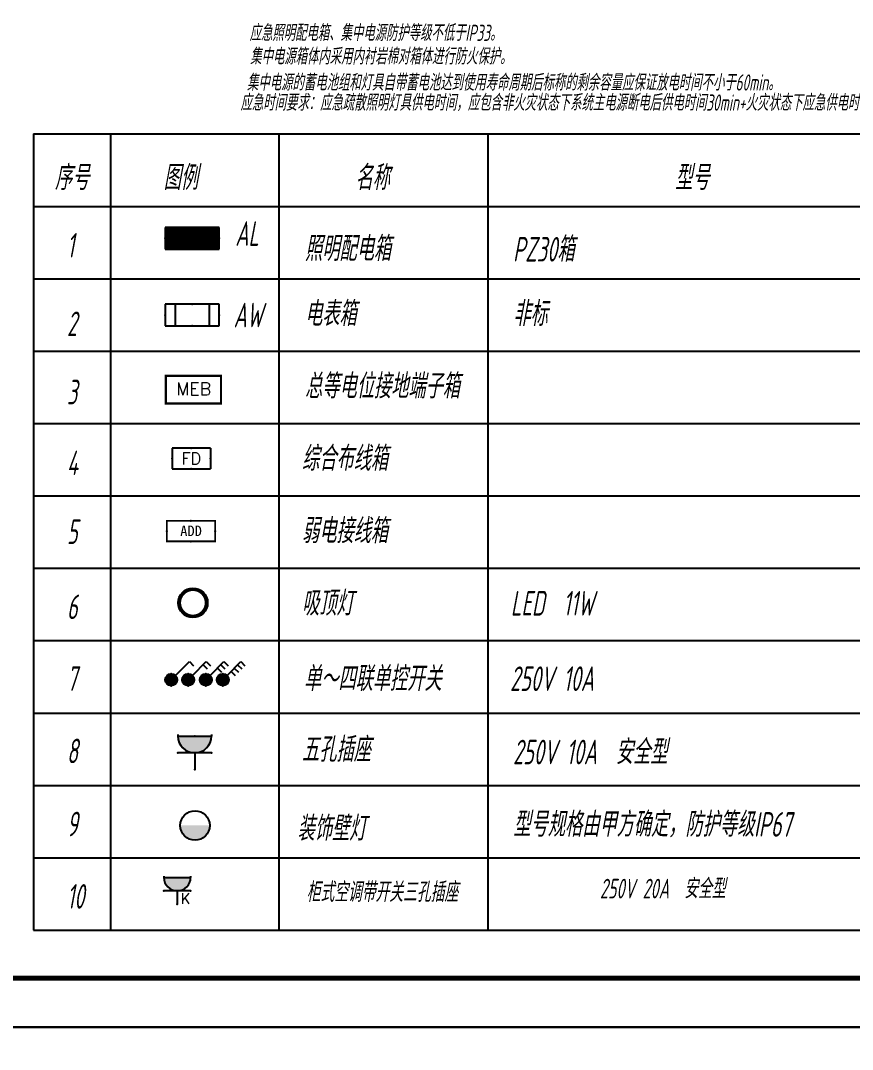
# Model space of a CAD drawing. Extents: x -24105 to 1725648, y 165513 to 982828.
# Drawn here: x 61699 to 78617, y 378152 to 399085 of the extents above; entities that cross this region are included whole.
import ezdxf
from ezdxf.enums import TextEntityAlignment as Align

# ---------------------------------------------------------------- set-up
doc = ezdxf.new("R2010")
doc.units = 0
doc.header["$LTSCALE"] = 1000
doc.header["$MEASUREMENT"] = 0
for name, color, linetype in [('DIM', 3, 'Continuous'), ('DIM-照明', 3, 'Continuous'), ('EQUIP-插座', 3, 'Continuous'), ('EQUIP-照明', 3, 'Continuous'), ('EQUIP-箱柜', 3, 'Continuous'), ('EQUIP-通讯', 3, 'Continuous'), ('TEL_TEXT', 7, 'Continuous'), ('TK', 161, 'Continuous'), ('图框', 140, 'Continuous')]:
    doc.layers.add(name, color=color, linetype=linetype)
doc.layers.add('EQUIP-消防', color=3, linetype='Continuous', lineweight=18)
doc.styles.add('_TCH_LABEL', font='simhei.ttf')
doc.styles.add('_TEL_DIM', font='SIMPLEX', dxfattribs={"width": 0.8, "height": 3.5, "bigfont": 'HZTXT'})
doc.styles.add('HZTXT', font='gbeitc.shx', dxfattribs={"width": 0.8, "height": 400, "bigfont": 'hztxt.shx'})
doc.styles.get("Standard").update_dxf_attribs({"font": 'gbenor.shx', "bigfont": 'gbcbig.shx'})

# ---------------------------------------------------------------- blocks, each defined once
blk = doc.blocks.new('*X136')
at = {"color": 0}
for p, q in [((-250, 32.8), (-82.8, 200)), ((-250, 68.2), (-118.2, 200)), ((-250, 103.6), (-153.6, 200)), ((-250, 138.9), (-188.9, 200)), ((-250, 174.3), (-224.3, 200)), ((-247.5, 0), (-47.5, 200)), ((-212.1, 0), (-12.1, 200)), ((-176.8, 0), (23.2, 200)), ((-141.4, 0), (58.6, 200)), ((-106.1, 0), (93.9, 200)), ((-70.7, 0), (129.3, 200)), ((-35.4, 0), (164.6, 200)), ((0, 0), (200, 200)), ((35.4, 0), (235.4, 200)), ((70.7, 0), (250, 179.3)), ((106.1, 0), (250, 143.9)), ((141.4, 0), (250, 108.6)), ((176.8, 0), (250, 73.2)), ((212.1, 0), (250, 37.9)), ((247.5, 0), (250, 2.5))]:
    blk.add_line(p, q, dxfattribs=at)
blk = doc.blocks.new('$equip$00001421')
for p, q in [((0.75, 0.6), (-0.75, 0.6)), ((-0.75, 0.6), (-0.75, 0)), ((0.75, 0), (0.75, 0.6)), ((-0.75, 0), (0.75, 0))]:
    blk.add_line(p, q)
at = {"const_width": 0.6}
blk.add_lwpolyline([(-0.75, 0.3), (0.75, 0.3)], dxfattribs=at)
for p in [(0, 0.6), (-0.75, 0.3), (0.75, 0.3), (0, 0)]:
    blk.add_point(p)
at = {"xscale": 0.00300000000061118, "yscale": 0.00300000000061118, "zscale": 0.00300000000061118}
blk.add_blockref('*X136', (0, 0), dxfattribs=at)
at = {"style": '_TCH_LABEL', "flags": 9}
blk.add_attdef('A', (0, 0), '', height=0.00002, dxfattribs=at)
blk = doc.blocks.new('$equip$00002389')
for p, q in [((-0.65, 0.65), (-0.65, 0)), ((0.65, 0.65), (-0.65, 0.65)), ((0.65, 0), (0.65, 0.65)), ((-0.65, 0), (0.65, 0))]:
    blk.add_line(p, q)
at = {"const_width": 0.05}
blk.add_lwpolyline([(-0.65, 0.65), (0.65, 0.65), (0.65, 0), (-0.65, 0), (-0.65, 0.65), (0.65, 0.65)], dxfattribs=at)
for p in [(0, 0.65), (-0.65, 0.325), (0.65, 0.325), (0, 0)]:
    blk.add_point(p)
at = {"color": 7, "style": '_TEL_DIM'}
blk.add_attdef('$TEXT$', text='', height=0.3, dxfattribs=at).set_placement((0.006, 0.343), align=Align.MIDDLE_CENTER)
at = {"color": 7, "style": '_TEL_DIM', "flags": 1}
blk.add_attdef('A', text='', height=0.00002, dxfattribs=at).set_placement((0, 0), align=Align.MIDDLE_CENTER)
blk = doc.blocks.new('$equip$00001801')
for p, q in [((-0.65, 0.7), (-0.65, 0)), ((0.65, 0.7), (-0.65, 0.7)), ((0.65, 0.7), (0.65, 0)), ((-0.65, 0), (0.65, 0))]:
    blk.add_line(p, q)
for p in [(0, 0.7), (-0.65, 0.35), (0.65, 0.35), (0, 0)]:
    blk.add_point(p)
at = {"color": 7, "style": '_TEL_DIM'}
blk.add_attdef('$TEXT$', text='', height=0.4, dxfattribs=at).set_placement((0, 0.35), align=Align.MIDDLE_CENTER)
at = {"color": 7, "style": '_TEL_DIM', "flags": 1}
blk.add_attdef('A', text='', height=0.00002, dxfattribs=at).set_placement((0, 0), align=Align.MIDDLE_CENTER)
blk = doc.blocks.new('$equip_U$00000380(Hz-PC)')
at = {"const_width": 0.06}
blk.add_lwpolyline([(-0.82, 0.7), (0.82, 0.7), (0.82, 0), (-0.82, 0)], close=True, dxfattribs=at)
for p in [(0, 0.7), (-0.82, 0.35), (0.82, 0.35), (0, 0)]:
    blk.add_point(p)
at = {"color": 7, "style": '_TCH_LABEL'}
blk.add_attdef('$TEXT$', text='', height=0.36, dxfattribs=at).set_placement((-0.004, 0.344), align=Align.MIDDLE_CENTER)
at = {"color": 7, "style": '_TEL_DIM', "flags": 1}
blk.add_attdef('A', text='', height=0.00002, dxfattribs=at).set_placement((0, 0), align=Align.MIDDLE_CENTER)
blk = doc.blocks.new('$equip$00001150')
at = {"const_width": 0.1}
blk.add_lwpolyline([(-0.45, 0, 1), (0.45, 0, 1)], format="xyb", close=True, dxfattribs=at)
blk.add_circle((0, 0), 0.5)
at = {"flags": 9}
blk.add_attdef('A', (0, 0), '', height=0.00002, dxfattribs=at)
blk = doc.blocks.new('$equip$00001962')
for p, q in [((0.147, 0.356), (0.625, 0.833)), ((0.625, 0.833), (0.766, 0.692))]:
    blk.add_line(p, q)
blk.add_circle((0, 0.208), 0.208)
for p in [(0, 0.417), (-0.208, 0.208), (0, 0), (0.208, 0.208)]:
    blk.add_point(p)
for points in [[(-0.104, 0.389), (0.104, 0.389), (-0.18, 0.313), (0.18, 0.313)], [(0, 0.417), (0, 0.417), (-0.104, 0.389), (0.104, 0.389)], [(-0.18, 0.313), (0.18, 0.313), (-0.208, 0.208), (0.208, 0.208)], [(-0.18, 0.104), (0.18, 0.104), (-0.208, 0.208), (0.208, 0.208)], [(-0.104, 0.028), (0.104, 0.028), (-0.18, 0.104), (0.18, 0.104)], [(0, 0), (0, 0), (-0.104, 0.028), (0.104, 0.028)]]:
    blk.add_solid(points)
at = {"layer": 'TEL_TEXT', "style": '_TEL_DIM', "flags": 1}
blk.add_attdef('A', text='', height=0.00002, dxfattribs=at).set_placement((0, 0), align=Align.MIDDLE_CENTER)
blk = doc.blocks.new('$equip$00001963')
for p, q in [((0.147, 0.356), (0.625, 0.833)), ((0.512, 0.72), (0.653, 0.579)), ((0.625, 0.833), (0.766, 0.692))]:
    blk.add_line(p, q)
blk.add_circle((0, 0.208), 0.208)
for p in [(0, 0.417), (-0.208, 0.208), (0, 0), (0.208, 0.208)]:
    blk.add_point(p)
for points in [[(-0.104, 0.389), (0.104, 0.389), (-0.18, 0.313), (0.18, 0.313)], [(0, 0.417), (0, 0.417), (-0.104, 0.389), (0.104, 0.389)], [(-0.18, 0.313), (0.18, 0.313), (-0.208, 0.208), (0.208, 0.208)], [(-0.18, 0.104), (0.18, 0.104), (-0.208, 0.208), (0.208, 0.208)], [(-0.104, 0.028), (0.104, 0.028), (-0.18, 0.104), (0.18, 0.104)], [(0, 0), (0, 0), (-0.104, 0.028), (0.104, 0.028)]]:
    blk.add_solid(points)
at = {"layer": 'TEL_TEXT', "style": '_TEL_DIM', "flags": 1}
blk.add_attdef('A', text='', height=0.00002, dxfattribs=at).set_placement((0, 0), align=Align.MIDDLE_CENTER)
blk = doc.blocks.new('$equip$00001964')
for p, q in [((0.147, 0.356), (0.625, 0.833)), ((0.512, 0.72), (0.653, 0.579)), ((0.625, 0.833), (0.766, 0.692)), ((0.399, 0.607), (0.54, 0.466))]:
    blk.add_line(p, q)
blk.add_circle((0, 0.208), 0.208)
for p in [(0, 0.417), (-0.208, 0.208), (0, 0), (0.208, 0.208)]:
    blk.add_point(p)
for points in [[(-0.104, 0.389), (0.104, 0.389), (-0.18, 0.313), (0.18, 0.313)], [(0, 0.417), (0, 0.417), (-0.104, 0.389), (0.104, 0.389)], [(-0.18, 0.313), (0.18, 0.313), (-0.208, 0.208), (0.208, 0.208)], [(-0.18, 0.104), (0.18, 0.104), (-0.208, 0.208), (0.208, 0.208)], [(-0.104, 0.028), (0.104, 0.028), (-0.18, 0.104), (0.18, 0.104)], [(0, 0), (0, 0), (-0.104, 0.028), (0.104, 0.028)]]:
    blk.add_solid(points)
at = {"layer": 'TEL_TEXT', "style": '_TEL_DIM', "flags": 1}
blk.add_attdef('A', text='', height=0.00002, dxfattribs=at).set_placement((0, 0), align=Align.MIDDLE_CENTER)
blk = doc.blocks.new('$equip$00001965')
for p, q in [((0.147, 0.356), (0.625, 0.833)), ((0.512, 0.72), (0.653, 0.579)), ((0.625, 0.833), (0.766, 0.692)), ((0.286, 0.494), (0.427, 0.353)), ((0.399, 0.607), (0.54, 0.466))]:
    blk.add_line(p, q)
blk.add_circle((0, 0.208), 0.208)
for p in [(0, 0.417), (-0.208, 0.208), (0, 0), (0.208, 0.208)]:
    blk.add_point(p)
for points in [[(-0.104, 0.389), (0.104, 0.389), (-0.18, 0.312), (0.18, 0.312)], [(0, 0.417), (0, 0.417), (-0.104, 0.389), (0.104, 0.389)], [(-0.18, 0.312), (0.18, 0.312), (-0.208, 0.208), (0.208, 0.208)], [(-0.18, 0.104), (0.18, 0.104), (-0.208, 0.208), (0.208, 0.208)], [(-0.104, 0.028), (0.104, 0.028), (-0.18, 0.104), (0.18, 0.104)], [(0, 0), (0, 0), (-0.104, 0.028), (0.104, 0.028)]]:
    blk.add_solid(points)
at = {"layer": 'TEL_TEXT', "style": '_TEL_DIM', "flags": 1}
blk.add_attdef('A', text='', height=0.00002, dxfattribs=at).set_placement((0, 0), align=Align.MIDDLE_CENTER)
blk = doc.blocks.new('$equip$00001237')
for p, q in [((-0.5, 1.05), (-0.5, 1)), ((-0.5, 1), (0.5, 1)), ((0.5, 1.05), (0.5, 1)), ((0.5, 0.5), (-0.5, 0.5)), ((0, 0.5), (0, 0))]:
    blk.add_line(p, q)
blk.add_arc((0, 1), 0.5, 180, 0)
for p in [(0, 1), (-0.5, 0.5), (0.5, 0.5), (0, 0)]:
    blk.add_point(p)
for points in [[(0.433, 0.75), (-0.433, 0.75), (0.5, 1), (-0.5, 1)], [(0.25, 0.567), (-0.25, 0.567), (0.433, 0.75), (-0.433, 0.75)], [(0, 0.5), (0, 0.5), (0.25, 0.567), (-0.25, 0.567)]]:
    blk.add_solid(points)
at = {"flags": 9}
blk.add_attdef('A', (0, 0), '', height=0.00002, dxfattribs=at)
blk = doc.blocks.new('$equip$00001428')
for p, q in [((0.75, 0.6), (-0.75, 0.6)), ((-0.75, 0.6), (-0.75, 0)), ((-0.469, 0.6), (-0.469, 0)), ((0.469, 0.6), (0.469, 0)), ((0.75, 0), (0.75, 0.6)), ((-0.75, 0), (0.75, 0))]:
    blk.add_line(p, q)
for p in [(0, 0.6), (-0.75, 0.3), (0.75, 0.3), (0, 0)]:
    blk.add_point(p)
at = {"style": '_TCH_LABEL', "flags": 9}
blk.add_attdef('A', (0, 0), '', height=0.00002, dxfattribs=at)
blk = doc.blocks.new('$equip$00001151')
blk.add_circle((0, 0.5), 0.5)
for points in [[(0.433, 0.25), (-0.433, 0.25), (0.5, 0.5), (-0.5, 0.5)], [(0.25, 0.067), (-0.25, 0.067), (0.433, 0.25), (-0.433, 0.25)], [(0, 0), (0, 0), (0.25, 0.067), (-0.25, 0.067)]]:
    blk.add_solid(points)
at = {"flags": 9}
blk.add_attdef('A', (0, 0), '', height=0.00002, dxfattribs=at)
blk = doc.blocks.new('$equip$00001764')
for p, q in [((-0.5, 1.05), (-0.5, 1)), ((-0.5, 1), (0.5, 1)), ((0.5, 1.05), (0.5, 1)), ((0.5, 0.5), (-0.5, 0.5)), ((0, 0.5), (0, 0))]:
    blk.add_line(p, q)
blk.add_arc((0, 1), 0.5, 180, 0)
for p in [(-0.5, 0.5), (0.5, 0.5), (0, 0)]:
    blk.add_point(p)
for points in [[(0.433, 0.75), (-0.433, 0.75), (0.5, 1), (-0.5, 1)], [(0.25, 0.567), (-0.25, 0.567), (0.433, 0.75), (-0.433, 0.75)], [(0, 0.5), (0, 0.5), (0.25, 0.567), (-0.25, 0.567)]]:
    blk.add_solid(points)
at = {"color": 7, "style": '_TEL_DIM'}
blk.add_attdef('$TEXT$', text='', height=0.4, dxfattribs=at).set_placement((0.303, 0.211), align=Align.MIDDLE_CENTER)
at = {"color": 7, "style": '_TEL_DIM', "flags": 1}
blk.add_attdef('A', text='', height=0.00002, dxfattribs=at).set_placement((0, 0), align=Align.MIDDLE_CENTER)

msp = doc.modelspace()

# ---------------------------------------------------------------- linework, layer by layer
at = {"layer": 'DIM', "color": 2, "linetype": 'Continuous'}
for p, q in [((61961, 396778), (84745, 396778)), ((61961, 395305), (84745, 395305)), ((61961, 393832), (84745, 393832)), ((61961, 392360), (84745, 392360)), ((61961, 390887), (84745, 390887)), ((61961, 389414), (84745, 389414)), ((61961, 387942), (84745, 387942)), ((61961, 386469), (84745, 386469)), ((61961, 384996), (84745, 384996)), ((61961, 383524), (84745, 383524)), ((61961, 382051), (84745, 382051)), ((61961, 380578), (84745, 380578))]:
    msp.add_line(p, q, dxfattribs=at)
at = {"layer": 'TK', "color": 2}
for p, q in [((61961, 396778), (61961, 380578)), ((63531, 396778), (63531, 380578)), ((66950, 396778), (66950, 380578)), ((71203, 396778), (71203, 380578))]:
    msp.add_line(p, q, dxfattribs=at)
at = {"layer": '图框'}
for points in [[(36135, 420558), (95535, 420558), (95535, 378604), (36135, 378604)], [(36135, 378604), (95535, 378604), (95535, 336650), (36135, 336650)]]:
    msp.add_lwpolyline(points, close=True, dxfattribs=at)
at = {"layer": '图框', "const_width": 100}
msp.add_lwpolyline([(38635, 379604), (94535, 379604), (94535, 419604), (38635, 419604)], close=True, dxfattribs=at)

# ---------------------------------------------------------------- block references
at = {"layer": 'EQUIP-插座', "xscale": 678.8571428656578, "yscale": 678.8571428656578, "zscale": 678.8571428656578}
msp.add_blockref('$equip$00001237', (65240, 383846), dxfattribs=at)
at = {"layer": 'EQUIP-插座', "xscale": 543.0857142925263, "yscale": 543.0857142925263, "zscale": 543.0857142925263}
msp.add_blockref('$equip$00001764', (64886, 381107), dxfattribs=at).add_auto_attribs({'$TEXT$': 'K'})
at = {"layer": 'EQUIP-消防', "color": 7, "xscale": 864, "yscale": 864, "zscale": 864}
msp.add_blockref('$equip$00002389', (65214, 391294), dxfattribs=at).add_auto_attribs({'$TEXT$': 'MEB'})
at = {"layer": 'EQUIP-照明', "color": 2, "xscale": 600, "yscale": 600, "zscale": 600}
msp.add_blockref('$equip$00001150', (65204, 387239), dxfattribs=at)
at = {"layer": 'EQUIP-照明'}
for name, p, xscale, yscale, zscale in [('$equip$00001962', (64764, 385551), 589.285714328289, 589.285714328289, 589.285714328289), ('$equip$00001963', (65108, 385551), 589.285714328289, 589.285714328289, 589.285714328289), ('$equip$00001964', (65468, 385551), 589.285714328289, 589.285714328289, 589.285714328289), ('$equip$00001965', (65811, 385551), 589.285714328289, 589.285714328289, 589.285714328289), ('$equip$00001151', (65247, 382408), 600, 600, 600)]:
    msp.add_blockref(name, p, dxfattribs=dict(at, xscale=xscale, yscale=yscale, zscale=zscale))
at = {"layer": 'EQUIP-箱柜', "xscale": 736.6071428656578, "yscale": 736.6071428656578, "zscale": 736.6071428656578}
msp.add_blockref('$equip$00001421', (65189, 394436), dxfattribs=at)
at = {"layer": 'EQUIP-箱柜', "ltscale": 5, "xscale": 736.6071428656578, "yscale": 736.6071428656578, "zscale": 736.6071428656578}
msp.add_blockref('$equip$00001428', (65189, 392872), dxfattribs=at)
at = {"layer": 'EQUIP-箱柜'}
ref = msp.add_blockref('$equip_U$00000380(Hz-PC)', (65164, 388909), dxfattribs=dict(at, xscale=600, yscale=600, zscale=600, rotation=179.9999999983992))
ref.add_attrib('$TEXT$', 'ADD', dxfattribs={"layer": '0', "color": 7, "height": 216, "style": '_TCH_LABEL'}).set_placement((65166, 388703), align=Align.MIDDLE_CENTER)
at = {"layer": 'EQUIP-通讯', "xscale": 600, "yscale": 600, "zscale": 600}
msp.add_blockref('$equip$00001801', (65171, 389964), dxfattribs=at).add_auto_attribs({'$TEXT$': 'FD'})

# ---------------------------------------------------------------- texts
at = {"color": 0, "style": 'HZTXT', "width": 0.7}
for s, height, p in [('序号', 500, (62394, 395638)), ('图例', 500, (64604, 395638)), ('名称', 500, (68506, 395638)), ('型号', 500, (75007, 395638)), ('AL', 500, (66066, 394501)), ('1', 500, (62642, 394263)), ('照明配电箱', 500, (67479, 394194)), ('PZ30箱', 500, (71716, 394182)), ('2', 500, (62642, 392665)), ('3', 500, (62642, 391277)), ('4', 500, (62642, 389836)), ('5', 500, (62642, 388435)), ('6', 500, (62642, 386907)), ('7', 500, (62642, 385448)), ('五孔插座', 500, (67417, 384004)), ('8', 500, (62642, 383975)), ('250V 10A  安全型', 500, (71716, 383953)), ('9', 500, (62642, 382489)), ('装饰壁灯', 500, (67326, 382399)), ('型号规格由甲方确定，防护等级IP67', 500, (71716, 382480)), ('250V 20A  安全型', 400, (73482, 381224)), ('10', 500, (62642, 381016)), ('柜式空调带开关三孔插座', 400, (67514, 381153))]:
    msp.add_text(s, height=height, dxfattribs=at).set_placement(p)
for s, p in [('单～四联单控开关', (67457, 385695)), ('250V 10A', (71655, 385695))]:
    msp.add_text(s, height=500, dxfattribs=at).set_placement(p, align=Align.MIDDLE_LEFT)
at = {"layer": 'DIM-照明', "style": 'HZTXT', "width": 0.7}
for s, p in [('应急照明配电箱、集中电源防护等级不低于IP33。', (66354, 398670)), ('集中电源箱体内采用内衬岩棉对箱体进行防火保护。', (66365, 398191)), ('集中电源的蓄电池组和灯具自带蓄电池达到使用寿命周期后标称的剩余容量应保证放电时间不小于60min。', (66301, 397660, -3863)), ('应急时间要求：应急疏散照明灯具供电时间，应包含非火灾状态下系统主电源断电后供电时间30min+火灾状态下应急供电时间30min，即60min。', (66169, 397251))]:
    msp.add_text(s, height=330.16, dxfattribs=at).set_placement(p)
at = {"layer": 'DIM-照明', "color": 0, "style": 'HZTXT', "width": 0.7}
for s, p in [('AW', (66032, 392844)), ('电表箱', (67479, 392870)), ('非标', (71716, 392870)), ('总等电位接地端子箱', (67479, 391397)), ('综合布线箱', (67417, 389925)), ('弱电接线箱', (67417, 388452)), ('吸顶灯', (67417, 386979)), ('LED  11W', (71670, 386979))]:
    msp.add_text(s, height=500, dxfattribs=at).set_placement(p)

doc.saveas('drawing.dxf')
